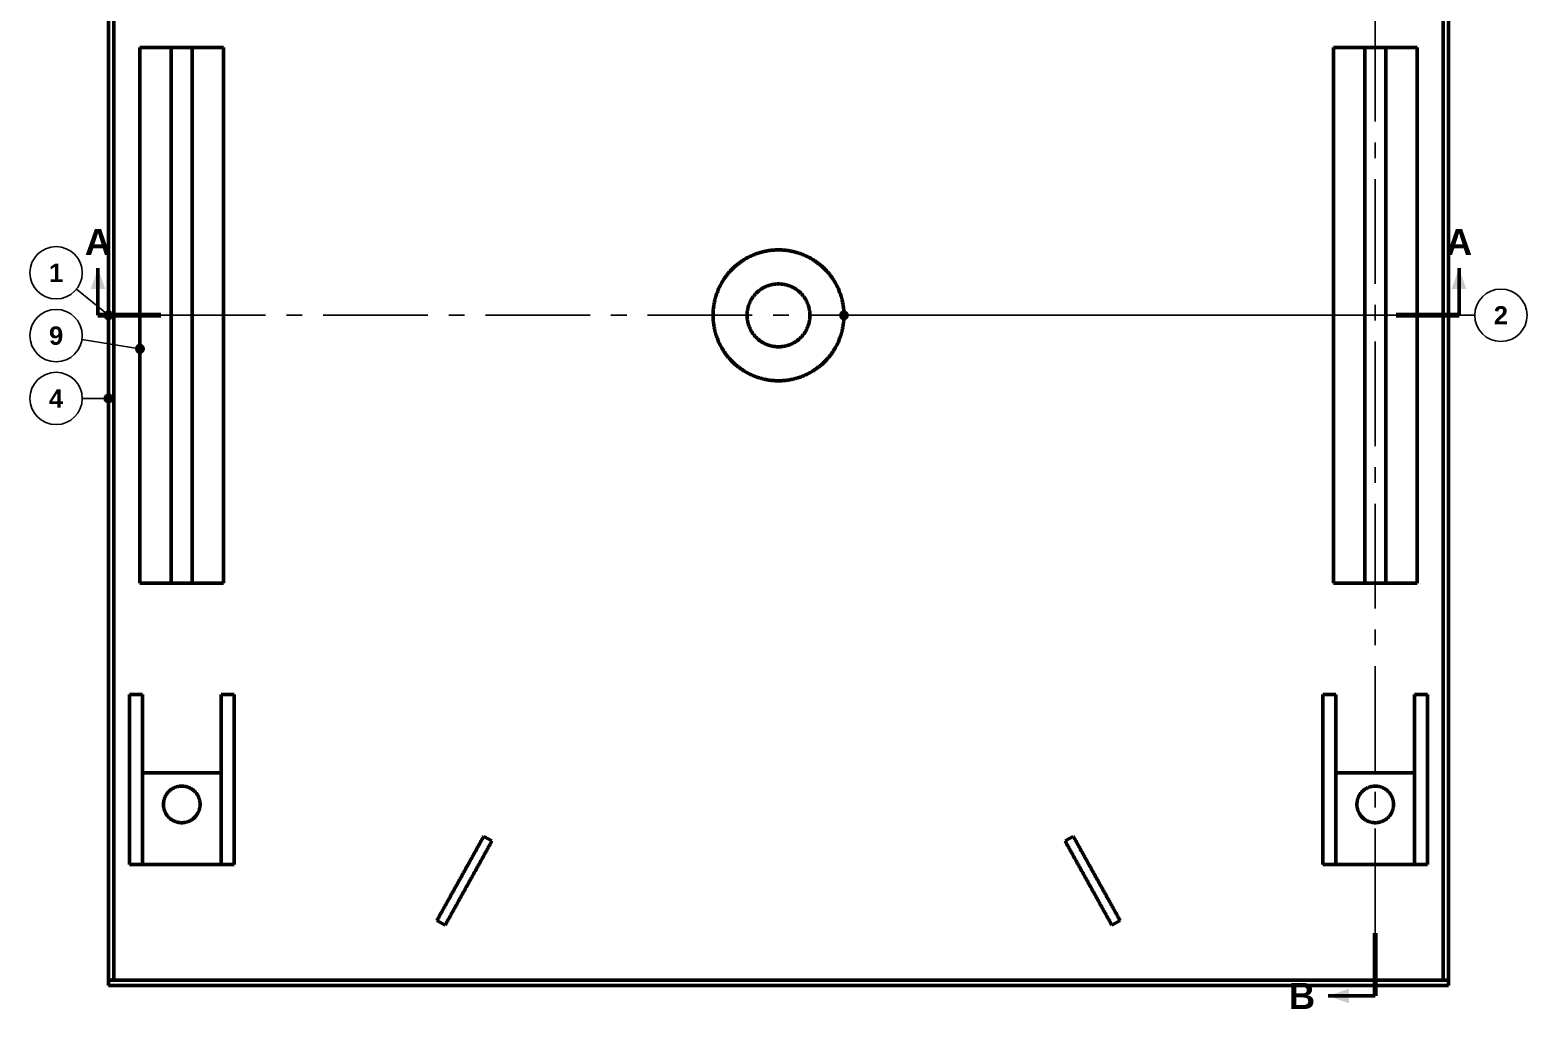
# Model space of a CAD drawing. Header units: millimetres. Extents: x 0 to 841, y 0 to 594.
# Drawn here: x 192.5 to 478.5, y 262.3 to 449.3 of the extents above; entities that cross this region are included whole.
import ezdxf
from ezdxf.enums import TextEntityAlignment as Align

# ---------------------------------------------------------------- set-up
doc = ezdxf.new("R2010")
doc.units = ezdxf.units.MM
doc.linetypes.add('EJE', pattern=[31, 20, -4, 3, -4])
for name, color, linetype, lineweight in [('ACH', 7, 'CONTINUOUS', 13), ('CORTE', 7, 'EJE', 70), ('COTA', 7, 'CONTINUOUS', 25), ('EJE', 7, 'EJE', 25), ('FINA', 7, 'CONTINUOUS', 25), ('TXT', 7, 'CONTINUOUS', 25), ('VIS', 7, 'CONTINUOUS', 50)]:
    doc.layers.add(name, color=color, linetype=linetype, lineweight=lineweight)
doc.styles.add('STDB', font='LiberationSans-Bold.ttf')

msp = doc.modelspace()

# ---------------------------------------------------------------- hatches: boundary and pattern name
at = {"layer": 'ACH'}
h = msp.add_hatch(color=7, dxfattribs=at)
h.dxf.hatch_style = 1
h.paths.add_polyline_path([(208.3, 394.84), (208.07, 395.4), (207.5, 395.64), (206.93, 395.4), (206.7, 394.84), (206.93, 394.27), (207.5, 394.04), (208.07, 394.27)])
h = msp.add_hatch(color=7, dxfattribs=at)
h.dxf.hatch_style = 1
h.paths.add_polyline_path([(348.8, 394.84), (348.57, 395.4), (348, 395.64), (347.43, 395.4), (347.2, 394.84), (347.43, 394.27), (348, 394.04), (348.57, 394.27)])
h = msp.add_hatch(color=7, dxfattribs=at)
h.dxf.hatch_style = 1
h.paths.add_polyline_path([(214.3, 388.44), (214.07, 389.01), (213.5, 389.24), (212.93, 389.01), (212.7, 388.44), (212.93, 387.88), (213.5, 387.64), (214.07, 387.88)])
h = msp.add_hatch(color=7, dxfattribs=at)
h.dxf.hatch_style = 1
h.paths.add_polyline_path([(208.3, 378.96), (208.07, 379.53), (207.5, 379.76), (206.93, 379.53), (206.7, 378.96), (206.93, 378.4), (207.5, 378.16), (208.07, 378.4)])

# ---------------------------------------------------------------- linework, layer by layer
at = {"layer": 'CORTE'}
for p, q in [((205.5, 394.84), (217.5, 394.84)), ((465.5, 394.84), (453.5, 394.84)), ((449.5, 264.84), (449.5, 276.84))]:
    msp.add_line(p, q, dxfattribs=at)
at = {"layer": 'COTA'}
for p, q in [((207.5, 394.84), (201.38, 399.81)), ((348, 394.84), (468.5, 394.84)), ((213.5, 388.44), (202.44, 390.19)), ((207.5, 378.96), (202.5, 378.96))]:
    msp.add_line(p, q, dxfattribs=at)
for centre in [(207.5, 394.84), (348, 394.84), (213.5, 388.44), (207.5, 378.96)]:
    msp.add_circle(centre, 0.8, dxfattribs=at)
for points in [[(205.5, 403.84), (204.1, 399.84), (206.9, 399.84)], [(465.5, 403.84), (464.1, 399.84), (466.9, 399.84)], [(440.5, 264.84), (444.5, 263.44), (444.5, 266.24)]]:
    msp.add_solid(points, dxfattribs=at)
at = {"layer": 'EJE'}
for p, q in [((449.5, 276.84), (449.5, 512.84)), ((217.5, 394.84), (453.5, 394.84))]:
    msp.add_line(p, q, dxfattribs=at)
at = {"layer": 'FINA'}
for centre in [(197.5, 402.96), (473.5, 394.84), (197.5, 390.96), (197.5, 378.96)]:
    msp.add_circle(centre, 5, dxfattribs=at)
at = {"layer": 'VIS'}
for p, q in [((205.5, 394.84), (205.5, 403.84)), ((465.5, 394.84), (465.5, 403.84)), ((449.5, 264.84), (440.5, 264.84))]:
    msp.add_line(p, q, dxfattribs=at)
for points in [[(207.5, 267.84), (207.5, 521.84)], [(208.5, 267.84), (208.5, 521.84)], [(462.5, 267.84), (462.5, 521.84)], [(463.5, 267.84), (463.5, 521.84)], [(213.5, 343.68), (213.5, 446)], [(213.5, 446), (219.5, 446)], [(219.5, 343.68), (219.5, 446)], [(219.5, 446), (223.5, 446)], [(223.5, 446), (229.5, 446)], [(223.5, 343.68), (223.5, 446)], [(229.5, 343.68), (229.5, 446)], [(441.5, 343.68), (441.5, 446)], [(441.5, 446), (447.5, 446)], [(447.5, 343.68), (447.5, 446)], [(447.5, 446), (451.5, 446)], [(451.5, 446), (457.5, 446)], [(451.5, 343.68), (451.5, 446)], [(457.5, 343.68), (457.5, 446)], [(348, 394.84), (348, 395), (348, 395.15), (347.99, 395.31), (347.98, 395.47), (347.98, 395.62), (347.96, 395.78), (347.95, 395.94), (347.94, 396.09), (347.92, 396.25), (347.9, 396.41), (347.88, 396.56), (347.86, 396.72), (347.83, 396.87), (347.81, 397.03), (347.78, 397.18), (347.75, 397.34), (347.72, 397.49), (347.68, 397.64), (347.65, 397.8), (347.61, 397.95), (347.57, 398.1), (347.53, 398.25), (347.48, 398.4), (347.44, 398.55), (347.39, 398.7), (347.34, 398.85), (347.29, 399), (347.23, 399.15), (347.18, 399.29), (347.12, 399.44), (347.06, 399.59), (347, 399.73), (346.94, 399.88), (346.88, 400.02), (346.81, 400.16), (346.74, 400.3), (346.67, 400.44), (346.6, 400.58), (346.53, 400.72), (346.45, 400.86), (346.38, 401), (346.3, 401.13), (346.22, 401.27), (346.14, 401.4), (346.05, 401.54), (345.97, 401.67), (345.88, 401.8), (345.79, 401.93), (345.7, 402.06), (345.61, 402.19), (345.52, 402.31), (345.42, 402.44), (345.33, 402.56), (345.23, 402.69), (345.13, 402.81), (345.03, 402.93), (344.93, 403.05), (344.82, 403.16), (344.72, 403.28), (344.61, 403.4), (344.5, 403.51), (344.39, 403.62), (344.28, 403.73), (344.17, 403.84), (344.06, 403.95), (343.94, 404.06), (343.83, 404.16), (343.71, 404.27), (343.59, 404.37), (343.47, 404.47), (343.35, 404.57), (343.22, 404.67), (343.1, 404.76), (342.97, 404.86), (342.85, 404.95), (342.72, 405.04), (342.59, 405.13), (342.46, 405.22), (342.33, 405.31), (342.2, 405.39), (342.06, 405.48), (341.93, 405.56), (341.8, 405.64), (341.66, 405.72), (341.52, 405.79), (341.38, 405.87), (341.24, 405.94), (341.1, 406.01), (340.96, 406.08), (340.82, 406.15), (340.68, 406.22), (340.54, 406.28), (340.39, 406.34), (340.25, 406.4), (340.1, 406.46), (339.96, 406.52), (339.81, 406.57), (339.66, 406.63), (339.51, 406.68), (339.36, 406.73), (339.21, 406.77), (339.06, 406.82), (338.91, 406.86), (338.76, 406.91), (338.61, 406.95), (338.46, 406.98), (338.3, 407.02), (338.15, 407.05), (338, 407.09), (337.84, 407.12), (337.69, 407.15), (337.53, 407.17), (337.38, 407.2), (337.22, 407.22), (337.07, 407.24), (336.91, 407.26), (336.75, 407.28), (336.6, 407.29), (336.44, 407.3), (336.28, 407.31), (336.13, 407.32), (335.97, 407.33), (335.81, 407.34), (335.66, 407.34), (335.5, 407.34), (335.34, 407.34), (335.19, 407.34), (335.03, 407.33), (334.87, 407.32), (334.72, 407.31), (334.56, 407.3), (334.4, 407.29), (334.25, 407.28), (334.09, 407.26), (333.93, 407.24), (333.78, 407.22), (333.62, 407.2), (333.47, 407.17), (333.31, 407.15), (333.16, 407.12), (333, 407.09), (332.85, 407.05), (332.7, 407.02), (332.54, 406.98), (332.39, 406.95), (332.24, 406.91), (332.09, 406.86), (331.94, 406.82), (331.79, 406.77), (331.64, 406.73), (331.49, 406.68), (331.34, 406.63), (331.19, 406.57), (331.04, 406.52), (330.9, 406.46), (330.75, 406.4), (330.61, 406.34), (330.46, 406.28), (330.32, 406.22), (330.18, 406.15), (330.04, 406.08), (329.9, 406.01), (329.76, 405.94), (329.62, 405.87), (329.48, 405.79), (329.34, 405.72), (329.2, 405.64), (329.07, 405.56), (328.94, 405.48), (328.8, 405.39), (328.67, 405.31), (328.54, 405.22), (328.41, 405.13), (328.28, 405.04), (328.15, 404.95), (328.03, 404.86), (327.9, 404.76), (327.78, 404.67), (327.65, 404.57), (327.53, 404.47), (327.41, 404.37), (327.29, 404.27), (327.17, 404.16), (327.06, 404.06), (326.94, 403.95), (326.83, 403.84), (326.72, 403.73), (326.61, 403.62), (326.5, 403.51), (326.39, 403.4), (326.28, 403.28), (326.18, 403.16), (326.07, 403.05), (325.97, 402.93), (325.87, 402.81), (325.77, 402.69), (325.67, 402.56), (325.58, 402.44), (325.48, 402.31), (325.39, 402.19), (325.3, 402.06), (325.21, 401.93), (325.12, 401.8), (325.03, 401.67), (324.95, 401.54), (324.86, 401.4), (324.78, 401.27), (324.7, 401.13), (324.62, 401), (324.55, 400.86), (324.47, 400.72), (324.4, 400.58), (324.33, 400.44), (324.26, 400.3), (324.19, 400.16), (324.12, 400.02), (324.06, 399.88), (324, 399.73), (323.94, 399.59), (323.88, 399.44), (323.82, 399.29), (323.77, 399.15), (323.71, 399), (323.66, 398.85), (323.61, 398.7), (323.56, 398.55), (323.52, 398.4), (323.47, 398.25), (323.43, 398.1), (323.39, 397.95), (323.35, 397.8), (323.32, 397.64), (323.28, 397.49), (323.25, 397.34), (323.22, 397.18), (323.19, 397.03), (323.17, 396.87), (323.14, 396.72), (323.12, 396.56), (323.1, 396.41), (323.08, 396.25), (323.06, 396.09), (323.05, 395.94), (323.04, 395.78), (323.02, 395.62), (323.02, 395.47), (323.01, 395.31), (323, 395.15), (323, 395), (323, 394.84), (323, 394.68), (323, 394.52), (323.01, 394.37), (323.02, 394.21), (323.02, 394.05), (323.04, 393.9), (323.05, 393.74), (323.06, 393.58), (323.08, 393.43), (323.1, 393.27), (323.12, 393.12), (323.14, 392.96), (323.17, 392.81), (323.19, 392.65), (323.22, 392.5), (323.25, 392.34), (323.28, 392.19), (323.32, 392.04), (323.35, 391.88), (323.39, 391.73), (323.43, 391.58), (323.47, 391.43), (323.52, 391.28), (323.56, 391.13), (323.61, 390.98), (323.66, 390.83), (323.71, 390.68), (323.77, 390.53), (323.82, 390.38), (323.88, 390.24), (323.94, 390.09), (324, 389.95), (324.06, 389.8), (324.12, 389.66), (324.19, 389.52), (324.26, 389.38), (324.33, 389.23), (324.4, 389.09), (324.47, 388.96), (324.55, 388.82), (324.62, 388.68), (324.7, 388.54), (324.78, 388.41), (324.86, 388.27), (324.95, 388.14), (325.03, 388.01), (325.12, 387.88), (325.21, 387.75), (325.3, 387.62), (325.39, 387.49), (325.48, 387.37), (325.58, 387.24), (325.67, 387.12), (325.77, 386.99), (325.87, 386.87), (325.97, 386.75), (326.07, 386.63), (326.18, 386.51), (326.28, 386.4), (326.39, 386.28), (326.5, 386.17), (326.61, 386.06), (326.72, 385.94), (326.83, 385.84), (326.94, 385.73), (327.06, 385.62), (327.17, 385.51), (327.29, 385.41), (327.41, 385.31), (327.53, 385.21), (327.65, 385.11), (327.78, 385.01), (327.9, 384.91), (328.03, 384.82), (328.15, 384.73), (328.28, 384.63), (328.41, 384.54), (328.54, 384.46), (328.67, 384.37), (328.8, 384.28), (328.94, 384.2), (329.07, 384.12), (329.2, 384.04), (329.34, 383.96), (329.48, 383.89), (329.62, 383.81), (329.76, 383.74), (329.9, 383.67), (330.04, 383.6), (330.18, 383.53), (330.32, 383.46), (330.46, 383.4), (330.61, 383.34), (330.75, 383.28), (330.9, 383.22), (331.04, 383.16), (331.19, 383.1), (331.34, 383.05), (331.49, 383), (331.64, 382.95), (331.79, 382.9), (331.94, 382.86), (332.09, 382.81), (332.24, 382.77), (332.39, 382.73), (332.54, 382.69), (332.7, 382.66), (332.85, 382.62), (333, 382.59), (333.16, 382.56), (333.31, 382.53), (333.47, 382.51), (333.62, 382.48), (333.78, 382.46), (333.93, 382.44), (334.09, 382.42), (334.25, 382.4), (334.4, 382.39), (334.56, 382.37), (334.72, 382.36), (334.87, 382.35), (335.03, 382.35), (335.19, 382.34), (335.34, 382.34), (335.5, 382.34), (335.66, 382.34), (335.81, 382.34), (335.97, 382.35), (336.13, 382.35), (336.28, 382.36), (336.44, 382.37), (336.6, 382.39), (336.75, 382.4), (336.91, 382.42), (337.07, 382.44), (337.22, 382.46), (337.38, 382.48), (337.53, 382.51), (337.69, 382.53), (337.84, 382.56), (338, 382.59), (338.15, 382.62), (338.3, 382.66), (338.46, 382.69), (338.61, 382.73), (338.76, 382.77), (338.91, 382.81), (339.06, 382.86), (339.21, 382.9), (339.36, 382.95), (339.51, 383), (339.66, 383.05), (339.81, 383.1), (339.96, 383.16), (340.1, 383.22), (340.25, 383.28), (340.39, 383.34), (340.54, 383.4), (340.68, 383.46), (340.82, 383.53), (340.96, 383.6), (341.1, 383.67), (341.24, 383.74), (341.38, 383.81), (341.52, 383.89), (341.66, 383.96), (341.8, 384.04), (341.93, 384.12), (342.06, 384.2), (342.2, 384.28), (342.33, 384.37), (342.46, 384.46), (342.59, 384.54), (342.72, 384.63), (342.85, 384.73), (342.97, 384.82), (343.1, 384.91), (343.22, 385.01), (343.35, 385.11), (343.47, 385.21), (343.59, 385.31), (343.71, 385.41), (343.83, 385.51), (343.94, 385.62), (344.06, 385.73), (344.17, 385.84), (344.28, 385.94), (344.39, 386.06), (344.5, 386.17), (344.61, 386.28), (344.72, 386.4), (344.82, 386.51), (344.93, 386.63), (345.03, 386.75), (345.13, 386.87), (345.23, 386.99), (345.33, 387.12), (345.42, 387.24), (345.52, 387.37), (345.61, 387.49), (345.7, 387.62), (345.79, 387.75), (345.88, 387.88), (345.97, 388.01), (346.05, 388.14), (346.14, 388.27), (346.22, 388.41), (346.3, 388.54), (346.38, 388.68), (346.45, 388.82), (346.53, 388.96), (346.6, 389.09), (346.67, 389.23), (346.74, 389.38), (346.81, 389.52), (346.88, 389.66), (346.94, 389.8), (347, 389.95), (347.06, 390.09), (347.12, 390.24), (347.18, 390.38), (347.23, 390.53), (347.29, 390.68), (347.34, 390.83), (347.39, 390.98), (347.44, 391.13), (347.48, 391.28), (347.53, 391.43), (347.57, 391.58), (347.61, 391.73), (347.65, 391.88), (347.68, 392.04), (347.72, 392.19), (347.75, 392.34), (347.78, 392.5), (347.81, 392.65), (347.83, 392.81), (347.86, 392.96), (347.88, 393.12), (347.9, 393.27), (347.92, 393.43), (347.94, 393.58), (347.95, 393.74), (347.96, 393.9), (347.98, 394.05), (347.98, 394.21), (347.99, 394.37), (348, 394.52), (348, 394.68), (348, 394.84)], [(341.5, 394.84), (341.5, 394.72), (341.5, 394.6), (341.49, 394.48), (341.48, 394.36), (341.47, 394.24), (341.46, 394.12), (341.44, 394), (341.42, 393.88), (341.4, 393.76), (341.38, 393.65), (341.36, 393.53), (341.33, 393.41), (341.3, 393.3), (341.27, 393.18), (341.23, 393.07), (341.2, 392.95), (341.16, 392.84), (341.11, 392.72), (341.07, 392.61), (341.03, 392.5), (340.98, 392.39), (340.93, 392.28), (340.88, 392.17), (340.82, 392.07), (340.76, 391.96), (340.71, 391.86), (340.65, 391.75), (340.58, 391.65), (340.52, 391.55), (340.45, 391.45), (340.38, 391.35), (340.31, 391.25), (340.24, 391.16), (340.16, 391.06), (340.09, 390.97), (340.01, 390.88), (339.93, 390.79), (339.85, 390.7), (339.76, 390.62), (339.68, 390.53), (339.59, 390.45), (339.5, 390.37), (339.41, 390.29), (339.32, 390.21), (339.23, 390.14), (339.13, 390.06), (339.04, 389.99), (338.94, 389.92), (338.84, 389.85), (338.74, 389.79), (338.64, 389.72), (338.53, 389.66), (338.43, 389.6), (338.33, 389.55), (338.22, 389.49), (338.11, 389.44), (338, 389.39), (337.89, 389.34), (337.78, 389.29), (337.67, 389.25), (337.56, 389.2), (337.45, 389.16), (337.33, 389.13), (337.22, 389.09), (337.1, 389.06), (336.99, 389.03), (336.87, 389), (336.75, 388.97), (336.63, 388.95), (336.52, 388.93), (336.4, 388.91), (336.28, 388.89), (336.16, 388.88), (336.04, 388.86), (335.92, 388.85), (335.8, 388.85), (335.68, 388.84), (335.56, 388.84), (335.44, 388.84), (335.32, 388.84), (335.2, 388.85), (335.08, 388.85), (334.96, 388.86), (334.84, 388.88), (334.72, 388.89), (334.6, 388.91), (334.48, 388.93), (334.37, 388.95), (334.25, 388.97), (334.13, 389), (334.01, 389.03), (333.9, 389.06), (333.78, 389.09), (333.67, 389.13), (333.55, 389.16), (333.44, 389.2), (333.33, 389.25), (333.22, 389.29), (333.11, 389.34), (333, 389.39), (332.89, 389.44), (332.78, 389.49), (332.67, 389.55), (332.57, 389.6), (332.47, 389.66), (332.36, 389.72), (332.26, 389.79), (332.16, 389.85), (332.06, 389.92), (331.96, 389.99), (331.87, 390.06), (331.77, 390.14), (331.68, 390.21), (331.59, 390.29), (331.5, 390.37), (331.41, 390.45), (331.32, 390.53), (331.24, 390.62), (331.15, 390.7), (331.07, 390.79), (330.99, 390.88), (330.91, 390.97), (330.84, 391.06), (330.76, 391.16), (330.69, 391.25), (330.62, 391.35), (330.55, 391.45), (330.48, 391.55), (330.42, 391.65), (330.35, 391.75), (330.29, 391.86), (330.24, 391.96), (330.18, 392.07), (330.12, 392.17), (330.07, 392.28), (330.02, 392.39), (329.97, 392.5), (329.93, 392.61), (329.89, 392.72), (329.84, 392.84), (329.8, 392.95), (329.77, 393.07), (329.73, 393.18), (329.7, 393.3), (329.67, 393.41), (329.64, 393.53), (329.62, 393.65), (329.6, 393.76), (329.58, 393.88), (329.56, 394), (329.54, 394.12), (329.53, 394.24), (329.52, 394.36), (329.51, 394.48), (329.5, 394.6), (329.5, 394.72), (329.5, 394.84), (329.5, 394.96), (329.5, 395.08), (329.51, 395.2), (329.52, 395.32), (329.53, 395.44), (329.54, 395.56), (329.56, 395.68), (329.58, 395.8), (329.6, 395.91), (329.62, 396.03), (329.64, 396.15), (329.67, 396.27), (329.7, 396.38), (329.73, 396.5), (329.77, 396.61), (329.8, 396.73), (329.84, 396.84), (329.89, 396.95), (329.93, 397.07), (329.97, 397.18), (330.02, 397.29), (330.07, 397.4), (330.12, 397.5), (330.18, 397.61), (330.24, 397.72), (330.29, 397.82), (330.35, 397.93), (330.42, 398.03), (330.48, 398.13), (330.55, 398.23), (330.62, 398.33), (330.69, 398.42), (330.76, 398.52), (330.84, 398.61), (330.91, 398.71), (330.99, 398.8), (331.07, 398.89), (331.15, 398.97), (331.24, 399.06), (331.32, 399.14), (331.41, 399.23), (331.5, 399.31), (331.59, 399.39), (331.68, 399.47), (331.77, 399.54), (331.87, 399.61), (331.96, 399.69), (332.06, 399.76), (332.16, 399.82), (332.26, 399.89), (332.36, 399.95), (332.47, 400.02), (332.57, 400.07), (332.67, 400.13), (332.78, 400.19), (332.89, 400.24), (333, 400.29), (333.11, 400.34), (333.22, 400.39), (333.33, 400.43), (333.44, 400.47), (333.55, 400.52), (333.67, 400.55), (333.78, 400.59), (333.9, 400.62), (334.01, 400.65), (334.13, 400.68), (334.25, 400.71), (334.37, 400.73), (334.48, 400.75), (334.6, 400.77), (334.72, 400.79), (334.84, 400.8), (334.96, 400.81), (335.08, 400.82), (335.2, 400.83), (335.32, 400.84), (335.44, 400.84), (335.56, 400.84), (335.68, 400.84), (335.8, 400.83), (335.92, 400.82), (336.04, 400.81), (336.16, 400.8), (336.28, 400.79), (336.4, 400.77), (336.52, 400.75), (336.63, 400.73), (336.75, 400.71), (336.87, 400.68), (336.99, 400.65), (337.1, 400.62), (337.22, 400.59), (337.33, 400.55), (337.45, 400.52), (337.56, 400.47), (337.67, 400.43), (337.78, 400.39), (337.89, 400.34), (338, 400.29), (338.11, 400.24), (338.22, 400.19), (338.33, 400.13), (338.43, 400.07), (338.53, 400.02), (338.64, 399.95), (338.74, 399.89), (338.84, 399.82), (338.94, 399.76), (339.04, 399.69), (339.13, 399.61), (339.23, 399.54), (339.32, 399.47), (339.41, 399.39), (339.5, 399.31), (339.59, 399.23), (339.68, 399.14), (339.76, 399.06), (339.85, 398.97), (339.93, 398.89), (340.01, 398.8), (340.09, 398.71), (340.16, 398.61), (340.24, 398.52), (340.31, 398.42), (340.38, 398.33), (340.45, 398.23), (340.52, 398.13), (340.58, 398.03), (340.65, 397.93), (340.71, 397.82), (340.76, 397.72), (340.82, 397.61), (340.88, 397.5), (340.93, 397.4), (340.98, 397.29), (341.03, 397.18), (341.07, 397.07), (341.11, 396.95), (341.16, 396.84), (341.2, 396.73), (341.23, 396.61), (341.27, 396.5), (341.3, 396.38), (341.33, 396.27), (341.36, 396.15), (341.38, 396.03), (341.4, 395.91), (341.42, 395.8), (341.44, 395.68), (341.46, 395.56), (341.47, 395.44), (341.48, 395.32), (341.49, 395.2), (341.5, 395.08), (341.5, 394.96), (341.5, 394.84)], [(213.5, 343.68), (219.5, 343.68)], [(219.5, 343.68), (223.5, 343.68)], [(223.5, 343.68), (229.5, 343.68)], [(441.5, 343.68), (447.5, 343.68)], [(447.5, 343.68), (451.5, 343.68)], [(451.5, 343.68), (457.5, 343.68)], [(214, 322.43), (211.5, 322.43)], [(211.5, 289.93), (211.5, 322.43)], [(214, 289.93), (214, 322.43)], [(231.5, 322.43), (229, 322.43)], [(229, 289.93), (229, 322.43)], [(231.5, 289.93), (231.5, 322.43)], [(442, 322.43), (439.5, 322.43)], [(439.5, 289.93), (439.5, 322.43)], [(442, 289.93), (442, 322.43)], [(459.5, 322.43), (457, 322.43)], [(457, 289.93), (457, 322.43)], [(459.5, 289.93), (459.5, 322.43)], [(214, 289.93), (214, 307.43)], [(229, 307.43), (214, 307.43)], [(229, 289.93), (229, 307.43)], [(442, 289.93), (442, 307.43)], [(457, 307.43), (442, 307.43)], [(457, 289.93), (457, 307.43)], [(221.5, 304.93), (221.62, 304.92), (221.74, 304.92), (221.86, 304.91), (221.98, 304.89), (222.1, 304.87), (222.22, 304.85), (222.33, 304.83), (222.45, 304.8), (222.56, 304.76), (222.68, 304.72), (222.79, 304.68), (222.9, 304.63), (223.01, 304.58), (223.12, 304.53), (223.22, 304.47), (223.33, 304.41), (223.43, 304.35), (223.53, 304.28), (223.62, 304.21), (223.72, 304.13), (223.81, 304.06), (223.9, 303.97), (223.99, 303.89), (224.07, 303.8), (224.15, 303.71), (224.23, 303.62), (224.3, 303.53), (224.37, 303.43), (224.44, 303.33), (224.5, 303.23), (224.56, 303.12), (224.62, 303.02), (224.67, 302.91), (224.72, 302.8), (224.76, 302.69), (224.81, 302.58), (224.84, 302.46), (224.88, 302.35), (224.91, 302.23), (224.93, 302.11), (224.95, 301.99), (224.97, 301.88), (224.98, 301.76), (224.99, 301.64), (225, 301.52), (225, 301.4), (225, 301.28), (224.99, 301.16), (224.98, 301.04), (224.96, 300.92), (224.94, 300.8), (224.92, 300.68), (224.89, 300.56), (224.86, 300.45), (224.82, 300.33), (224.79, 300.22), (224.74, 300.11), (224.69, 300), (224.64, 299.89), (224.59, 299.78), (224.53, 299.68), (224.47, 299.57), (224.4, 299.47), (224.34, 299.37), (224.26, 299.28), (224.19, 299.18), (224.11, 299.09), (224.03, 299.01), (223.94, 298.92), (223.86, 298.84), (223.77, 298.76), (223.67, 298.68), (223.58, 298.61), (223.48, 298.54), (223.38, 298.47), (223.28, 298.41), (223.17, 298.35), (223.06, 298.3), (222.96, 298.24), (222.85, 298.2), (222.73, 298.15), (222.62, 298.11), (222.51, 298.07), (222.39, 298.04), (222.27, 298.01), (222.16, 297.99), (222.04, 297.97), (221.92, 297.95), (221.8, 297.94), (221.68, 297.93), (221.56, 297.93), (221.44, 297.93), (221.32, 297.93), (221.2, 297.94), (221.08, 297.95), (220.96, 297.97), (220.84, 297.99), (220.73, 298.01), (220.61, 298.04), (220.49, 298.07), (220.38, 298.11), (220.27, 298.15), (220.15, 298.2), (220.04, 298.24), (219.94, 298.3), (219.83, 298.35), (219.72, 298.41), (219.62, 298.47), (219.52, 298.54), (219.42, 298.61), (219.33, 298.68), (219.23, 298.76), (219.14, 298.84), (219.06, 298.92), (218.97, 299.01), (218.89, 299.09), (218.81, 299.18), (218.74, 299.28), (218.66, 299.37), (218.6, 299.47), (218.53, 299.57), (218.47, 299.68), (218.41, 299.78), (218.36, 299.89), (218.31, 300), (218.26, 300.11), (218.21, 300.22), (218.18, 300.33), (218.14, 300.45), (218.11, 300.56), (218.08, 300.68), (218.06, 300.8), (218.04, 300.92), (218.02, 301.04), (218.01, 301.16), (218, 301.28), (218, 301.4), (218, 301.52), (218.01, 301.64), (218.02, 301.76), (218.03, 301.88), (218.05, 301.99), (218.07, 302.11), (218.09, 302.23), (218.12, 302.35), (218.16, 302.46), (218.19, 302.58), (218.24, 302.69), (218.28, 302.8), (218.33, 302.91), (218.38, 303.02), (218.44, 303.12), (218.5, 303.23), (218.56, 303.33), (218.63, 303.43), (218.7, 303.53), (218.77, 303.62), (218.85, 303.71), (218.93, 303.8), (219.01, 303.89), (219.1, 303.97), (219.19, 304.06), (219.28, 304.13), (219.38, 304.21), (219.47, 304.28), (219.57, 304.35), (219.67, 304.41), (219.78, 304.47), (219.88, 304.53), (219.99, 304.58), (220.1, 304.63), (220.21, 304.68), (220.32, 304.72), (220.44, 304.76), (220.55, 304.8), (220.67, 304.83), (220.78, 304.85), (220.9, 304.87), (221.02, 304.89), (221.14, 304.91), (221.26, 304.92), (221.38, 304.92), (221.5, 304.93)], [(449.5, 304.93), (449.62, 304.92), (449.74, 304.92), (449.86, 304.91), (449.98, 304.89), (450.1, 304.87), (450.22, 304.85), (450.33, 304.83), (450.45, 304.8), (450.56, 304.76), (450.68, 304.72), (450.79, 304.68), (450.9, 304.63), (451.01, 304.58), (451.12, 304.53), (451.22, 304.47), (451.33, 304.41), (451.43, 304.35), (451.53, 304.28), (451.62, 304.21), (451.72, 304.13), (451.81, 304.06), (451.9, 303.97), (451.99, 303.89), (452.07, 303.8), (452.15, 303.71), (452.23, 303.62), (452.3, 303.53), (452.37, 303.43), (452.44, 303.33), (452.5, 303.23), (452.56, 303.12), (452.62, 303.02), (452.67, 302.91), (452.72, 302.8), (452.76, 302.69), (452.81, 302.58), (452.84, 302.46), (452.88, 302.35), (452.91, 302.23), (452.93, 302.11), (452.95, 301.99), (452.97, 301.88), (452.98, 301.76), (452.99, 301.64), (453, 301.52), (453, 301.4), (453, 301.28), (452.99, 301.16), (452.98, 301.04), (452.96, 300.92), (452.94, 300.8), (452.92, 300.68), (452.89, 300.56), (452.86, 300.45), (452.82, 300.33), (452.79, 300.22), (452.74, 300.11), (452.69, 300), (452.64, 299.89), (452.59, 299.78), (452.53, 299.68), (452.47, 299.57), (452.4, 299.47), (452.34, 299.37), (452.26, 299.28), (452.19, 299.18), (452.11, 299.09), (452.03, 299.01), (451.94, 298.92), (451.86, 298.84), (451.77, 298.76), (451.67, 298.68), (451.58, 298.61), (451.48, 298.54), (451.38, 298.47), (451.28, 298.41), (451.17, 298.35), (451.06, 298.3), (450.96, 298.24), (450.85, 298.2), (450.73, 298.15), (450.62, 298.11), (450.51, 298.07), (450.39, 298.04), (450.27, 298.01), (450.16, 297.99), (450.04, 297.97), (449.92, 297.95), (449.8, 297.94), (449.68, 297.93), (449.56, 297.93), (449.44, 297.93), (449.32, 297.93), (449.2, 297.94), (449.08, 297.95), (448.96, 297.97), (448.84, 297.99), (448.73, 298.01), (448.61, 298.04), (448.49, 298.07), (448.38, 298.11), (448.27, 298.15), (448.15, 298.2), (448.04, 298.24), (447.94, 298.3), (447.83, 298.35), (447.72, 298.41), (447.62, 298.47), (447.52, 298.54), (447.42, 298.61), (447.33, 298.68), (447.23, 298.76), (447.14, 298.84), (447.06, 298.92), (446.97, 299.01), (446.89, 299.09), (446.81, 299.18), (446.74, 299.28), (446.66, 299.37), (446.6, 299.47), (446.53, 299.57), (446.47, 299.68), (446.41, 299.78), (446.36, 299.89), (446.31, 300), (446.26, 300.11), (446.21, 300.22), (446.18, 300.33), (446.14, 300.45), (446.11, 300.56), (446.08, 300.68), (446.06, 300.8), (446.04, 300.92), (446.02, 301.04), (446.01, 301.16), (446, 301.28), (446, 301.4), (446, 301.52), (446.01, 301.64), (446.02, 301.76), (446.03, 301.88), (446.05, 301.99), (446.07, 302.11), (446.09, 302.23), (446.12, 302.35), (446.16, 302.46), (446.19, 302.58), (446.24, 302.69), (446.28, 302.8), (446.33, 302.91), (446.38, 303.02), (446.44, 303.12), (446.5, 303.23), (446.56, 303.33), (446.63, 303.43), (446.7, 303.53), (446.77, 303.62), (446.85, 303.71), (446.93, 303.8), (447.01, 303.89), (447.1, 303.97), (447.19, 304.06), (447.28, 304.13), (447.38, 304.21), (447.47, 304.28), (447.57, 304.35), (447.67, 304.41), (447.78, 304.47), (447.88, 304.53), (447.99, 304.58), (448.1, 304.63), (448.21, 304.68), (448.32, 304.72), (448.44, 304.76), (448.55, 304.8), (448.67, 304.83), (448.78, 304.85), (448.9, 304.87), (449.02, 304.89), (449.14, 304.91), (449.26, 304.92), (449.38, 304.92), (449.5, 304.93)], [(270.25, 279.23), (270.3, 279.34), (270.36, 279.44), (270.42, 279.55), (270.48, 279.65), (270.54, 279.76), (270.6, 279.86), (270.65, 279.97), (270.71, 280.07), (270.77, 280.18), (270.83, 280.29), (270.89, 280.39), (270.95, 280.5), (271, 280.6), (271.06, 280.71), (271.12, 280.81), (271.18, 280.92), (271.24, 281.02), (271.3, 281.13), (271.36, 281.23), (271.41, 281.34), (271.47, 281.44), (271.53, 281.55), (271.59, 281.65), (271.65, 281.76), (271.71, 281.86), (271.76, 281.97), (271.82, 282.07), (271.88, 282.18), (271.94, 282.28), (272, 282.39), (272.06, 282.49), (272.11, 282.6), (272.17, 282.7), (272.23, 282.81), (272.29, 282.91), (272.35, 283.02), (272.41, 283.12), (272.46, 283.23), (272.52, 283.33), (272.58, 283.44), (272.64, 283.54), (272.7, 283.65), (272.76, 283.75), (272.82, 283.86), (272.87, 283.96), (272.93, 284.07), (272.99, 284.17), (273.05, 284.28), (273.11, 284.39), (273.17, 284.49), (273.22, 284.6), (273.28, 284.7), (273.34, 284.81), (273.4, 284.91), (273.46, 285.02), (273.52, 285.12), (273.57, 285.23), (273.63, 285.33), (273.69, 285.44), (273.75, 285.54), (273.81, 285.65), (273.87, 285.75), (273.92, 285.86), (273.98, 285.96), (274.04, 286.07), (274.1, 286.17), (274.16, 286.28), (274.22, 286.38), (274.28, 286.49), (274.33, 286.59), (274.39, 286.7), (274.45, 286.8), (274.51, 286.91), (274.57, 287.01), (274.63, 287.12), (274.68, 287.22), (274.74, 287.33), (274.8, 287.43), (274.86, 287.54), (274.92, 287.64), (274.98, 287.75), (275.03, 287.85), (275.09, 287.96), (275.15, 288.06), (275.21, 288.17), (275.27, 288.27), (275.33, 288.38), (275.38, 288.49), (275.44, 288.59), (275.5, 288.7), (275.56, 288.8), (275.62, 288.91), (275.68, 289.01), (275.74, 289.12), (275.79, 289.22), (275.85, 289.33), (275.91, 289.43), (275.97, 289.54), (276.03, 289.64), (276.09, 289.75), (276.14, 289.85), (276.2, 289.96), (276.26, 290.06), (276.32, 290.17), (276.38, 290.27), (276.44, 290.38), (276.49, 290.48), (276.55, 290.59), (276.61, 290.69), (276.67, 290.8), (276.73, 290.9), (276.79, 291.01), (276.85, 291.11), (276.9, 291.22), (276.96, 291.32), (277.02, 291.43), (277.08, 291.53), (277.14, 291.64), (277.2, 291.74), (277.25, 291.85), (277.31, 291.95), (277.37, 292.06), (277.43, 292.16), (277.49, 292.27), (277.55, 292.37), (277.6, 292.48), (277.66, 292.59), (277.72, 292.69), (277.78, 292.8), (277.84, 292.9), (277.9, 293.01), (277.95, 293.11), (278.01, 293.22), (278.07, 293.32), (278.13, 293.43), (278.19, 293.53), (278.25, 293.64), (278.31, 293.74), (278.36, 293.85), (278.42, 293.95), (278.48, 294.06), (278.54, 294.16), (278.6, 294.27), (278.66, 294.37), (278.71, 294.48), (278.77, 294.58), (278.83, 294.69), (278.89, 294.79), (278.95, 294.9), (279.01, 295), (279.06, 295.11), (279.12, 295.21), (279.18, 295.32)], [(279.18, 295.32), (280.75, 294.44)], [(390.25, 294.44), (391.82, 295.32)], [(400.75, 279.23), (400.7, 279.34), (400.64, 279.44), (400.58, 279.55), (400.52, 279.65), (400.46, 279.76), (400.4, 279.86), (400.35, 279.97), (400.29, 280.07), (400.23, 280.18), (400.17, 280.29), (400.11, 280.39), (400.05, 280.5), (400, 280.6), (399.94, 280.71), (399.88, 280.81), (399.82, 280.92), (399.76, 281.02), (399.7, 281.13), (399.64, 281.23), (399.59, 281.34), (399.53, 281.44), (399.47, 281.55), (399.41, 281.65), (399.35, 281.76), (399.29, 281.86), (399.24, 281.97), (399.18, 282.07), (399.12, 282.18), (399.06, 282.28), (399, 282.39), (398.94, 282.49), (398.89, 282.6), (398.83, 282.7), (398.77, 282.81), (398.71, 282.91), (398.65, 283.02), (398.59, 283.12), (398.54, 283.23), (398.48, 283.33), (398.42, 283.44), (398.36, 283.54), (398.3, 283.65), (398.24, 283.75), (398.18, 283.86), (398.13, 283.96), (398.07, 284.07), (398.01, 284.17), (397.95, 284.28), (397.89, 284.39), (397.83, 284.49), (397.78, 284.6), (397.72, 284.7), (397.66, 284.81), (397.6, 284.91), (397.54, 285.02), (397.48, 285.12), (397.43, 285.23), (397.37, 285.33), (397.31, 285.44), (397.25, 285.54), (397.19, 285.65), (397.13, 285.75), (397.08, 285.86), (397.02, 285.96), (396.96, 286.07), (396.9, 286.17), (396.84, 286.28), (396.78, 286.38), (396.72, 286.49), (396.67, 286.59), (396.61, 286.7), (396.55, 286.8), (396.49, 286.91), (396.43, 287.01), (396.37, 287.12), (396.32, 287.22), (396.26, 287.33), (396.2, 287.43), (396.14, 287.54), (396.08, 287.64), (396.02, 287.75), (395.97, 287.85), (395.91, 287.96), (395.85, 288.06), (395.79, 288.17), (395.73, 288.27), (395.67, 288.38), (395.62, 288.49), (395.56, 288.59), (395.5, 288.7), (395.44, 288.8), (395.38, 288.91), (395.32, 289.01), (395.26, 289.12), (395.21, 289.22), (395.15, 289.33), (395.09, 289.43), (395.03, 289.54), (394.97, 289.64), (394.91, 289.75), (394.86, 289.85), (394.8, 289.96), (394.74, 290.06), (394.68, 290.17), (394.62, 290.27), (394.56, 290.38), (394.51, 290.48), (394.45, 290.59), (394.39, 290.69), (394.33, 290.8), (394.27, 290.9), (394.21, 291.01), (394.15, 291.11), (394.1, 291.22), (394.04, 291.32), (393.98, 291.43), (393.92, 291.53), (393.86, 291.64), (393.8, 291.74), (393.75, 291.85), (393.69, 291.95), (393.63, 292.06), (393.57, 292.16), (393.51, 292.27), (393.45, 292.37), (393.4, 292.48), (393.34, 292.59), (393.28, 292.69), (393.22, 292.8), (393.16, 292.9), (393.1, 293.01), (393.05, 293.11), (392.99, 293.22), (392.93, 293.32), (392.87, 293.43), (392.81, 293.53), (392.75, 293.64), (392.69, 293.74), (392.64, 293.85), (392.58, 293.95), (392.52, 294.06), (392.46, 294.16), (392.4, 294.27), (392.34, 294.37), (392.29, 294.48), (392.23, 294.58), (392.17, 294.69), (392.11, 294.79), (392.05, 294.9), (391.99, 295), (391.94, 295.11), (391.88, 295.21), (391.82, 295.32)], [(271.82, 278.36), (271.88, 278.46), (271.94, 278.57), (271.99, 278.68), (272.05, 278.78), (272.11, 278.89), (272.17, 278.99), (272.23, 279.1), (272.29, 279.2), (272.34, 279.31), (272.4, 279.41), (272.46, 279.52), (272.52, 279.62), (272.58, 279.73), (272.64, 279.83), (272.69, 279.94), (272.75, 280.04), (272.81, 280.15), (272.87, 280.25), (272.93, 280.36), (272.99, 280.46), (273.05, 280.57), (273.1, 280.67), (273.16, 280.78), (273.22, 280.88), (273.28, 280.99), (273.34, 281.09), (273.4, 281.2), (273.45, 281.3), (273.51, 281.41), (273.57, 281.51), (273.63, 281.62), (273.69, 281.72), (273.75, 281.83), (273.8, 281.93), (273.86, 282.04), (273.92, 282.14), (273.98, 282.25), (274.04, 282.35), (274.1, 282.46), (274.15, 282.56), (274.21, 282.67), (274.27, 282.78), (274.33, 282.88), (274.39, 282.99), (274.45, 283.09), (274.51, 283.2), (274.56, 283.3), (274.62, 283.41), (274.68, 283.51), (274.74, 283.62), (274.8, 283.72), (274.86, 283.83), (274.91, 283.93), (274.97, 284.04), (275.03, 284.14), (275.09, 284.25), (275.15, 284.35), (275.21, 284.46), (275.26, 284.56), (275.32, 284.67), (275.38, 284.77), (275.44, 284.88), (275.5, 284.98), (275.56, 285.09), (275.62, 285.19), (275.67, 285.3), (275.73, 285.4), (275.79, 285.51), (275.85, 285.61), (275.91, 285.72), (275.97, 285.82), (276.02, 285.93), (276.08, 286.03), (276.14, 286.14), (276.2, 286.24), (276.26, 286.35), (276.32, 286.45), (276.37, 286.56), (276.43, 286.66), (276.49, 286.77), (276.55, 286.88), (276.61, 286.98), (276.67, 287.09), (276.72, 287.19), (276.78, 287.3), (276.84, 287.4), (276.9, 287.51), (276.96, 287.61), (277.02, 287.72), (277.08, 287.82), (277.13, 287.93), (277.19, 288.03), (277.25, 288.14), (277.31, 288.24), (277.37, 288.35), (277.43, 288.45), (277.48, 288.56), (277.54, 288.66), (277.6, 288.77), (277.66, 288.87), (277.72, 288.98), (277.78, 289.08), (277.83, 289.19), (277.89, 289.29), (277.95, 289.4), (278.01, 289.5), (278.07, 289.61), (278.13, 289.71), (278.18, 289.82), (278.24, 289.92), (278.3, 290.03), (278.36, 290.13), (278.42, 290.24), (278.48, 290.34), (278.54, 290.45), (278.59, 290.55), (278.65, 290.66), (278.71, 290.76), (278.77, 290.87), (278.83, 290.98), (278.89, 291.08), (278.94, 291.19), (279, 291.29), (279.06, 291.4), (279.12, 291.5), (279.18, 291.61), (279.24, 291.71), (279.29, 291.82), (279.35, 291.92), (279.41, 292.03), (279.47, 292.13), (279.53, 292.24), (279.59, 292.34), (279.64, 292.45), (279.7, 292.55), (279.76, 292.66), (279.82, 292.76), (279.88, 292.87), (279.94, 292.97), (280, 293.08), (280.05, 293.18), (280.11, 293.29), (280.17, 293.39), (280.23, 293.5), (280.29, 293.6), (280.35, 293.71), (280.4, 293.81), (280.46, 293.92), (280.52, 294.02), (280.58, 294.13), (280.64, 294.23), (280.7, 294.34), (280.75, 294.44)], [(399.18, 278.36), (399.12, 278.46), (399.06, 278.57), (399.01, 278.68), (398.95, 278.78), (398.89, 278.89), (398.83, 278.99), (398.77, 279.1), (398.71, 279.2), (398.66, 279.31), (398.6, 279.41), (398.54, 279.52), (398.48, 279.62), (398.42, 279.73), (398.36, 279.83), (398.31, 279.94), (398.25, 280.04), (398.19, 280.15), (398.13, 280.25), (398.07, 280.36), (398.01, 280.46), (397.95, 280.57), (397.9, 280.67), (397.84, 280.78), (397.78, 280.88), (397.72, 280.99), (397.66, 281.09), (397.6, 281.2), (397.55, 281.3), (397.49, 281.41), (397.43, 281.51), (397.37, 281.62), (397.31, 281.72), (397.25, 281.83), (397.2, 281.93), (397.14, 282.04), (397.08, 282.14), (397.02, 282.25), (396.96, 282.35), (396.9, 282.46), (396.85, 282.56), (396.79, 282.67), (396.73, 282.78), (396.67, 282.88), (396.61, 282.99), (396.55, 283.09), (396.49, 283.2), (396.44, 283.3), (396.38, 283.41), (396.32, 283.51), (396.26, 283.62), (396.2, 283.72), (396.14, 283.83), (396.09, 283.93), (396.03, 284.04), (395.97, 284.14), (395.91, 284.25), (395.85, 284.35), (395.79, 284.46), (395.74, 284.56), (395.68, 284.67), (395.62, 284.77), (395.56, 284.88), (395.5, 284.98), (395.44, 285.09), (395.38, 285.19), (395.33, 285.3), (395.27, 285.4), (395.21, 285.51), (395.15, 285.61), (395.09, 285.72), (395.03, 285.82), (394.98, 285.93), (394.92, 286.03), (394.86, 286.14), (394.8, 286.24), (394.74, 286.35), (394.68, 286.45), (394.63, 286.56), (394.57, 286.66), (394.51, 286.77), (394.45, 286.88), (394.39, 286.98), (394.33, 287.09), (394.28, 287.19), (394.22, 287.3), (394.16, 287.4), (394.1, 287.51), (394.04, 287.61), (393.98, 287.72), (393.92, 287.82), (393.87, 287.93), (393.81, 288.03), (393.75, 288.14), (393.69, 288.24), (393.63, 288.35), (393.57, 288.45), (393.52, 288.56), (393.46, 288.66), (393.4, 288.77), (393.34, 288.87), (393.28, 288.98), (393.22, 289.08), (393.17, 289.19), (393.11, 289.29), (393.05, 289.4), (392.99, 289.5), (392.93, 289.61), (392.87, 289.71), (392.82, 289.82), (392.76, 289.92), (392.7, 290.03), (392.64, 290.13), (392.58, 290.24), (392.52, 290.34), (392.46, 290.45), (392.41, 290.55), (392.35, 290.66), (392.29, 290.76), (392.23, 290.87), (392.17, 290.98), (392.11, 291.08), (392.06, 291.19), (392, 291.29), (391.94, 291.4), (391.88, 291.5), (391.82, 291.61), (391.76, 291.71), (391.71, 291.82), (391.65, 291.92), (391.59, 292.03), (391.53, 292.13), (391.47, 292.24), (391.41, 292.34), (391.36, 292.45), (391.3, 292.55), (391.24, 292.66), (391.18, 292.76), (391.12, 292.87), (391.06, 292.97), (391, 293.08), (390.95, 293.18), (390.89, 293.29), (390.83, 293.39), (390.77, 293.5), (390.71, 293.6), (390.65, 293.71), (390.6, 293.81), (390.54, 293.92), (390.48, 294.02), (390.42, 294.13), (390.36, 294.23), (390.3, 294.34), (390.25, 294.44)], [(214, 289.93), (211.5, 289.93)], [(229, 289.93), (214, 289.93)], [(231.5, 289.93), (229, 289.93)], [(442, 289.93), (439.5, 289.93)], [(457, 289.93), (442, 289.93)], [(459.5, 289.93), (457, 289.93)], [(271.82, 278.36), (270.25, 279.23)], [(400.75, 279.23), (399.18, 278.36)], [(207.5, 266.84), (207.5, 267.84)], [(207.5, 267.84), (463.5, 267.84)], [(207.5, 267.84), (208.5, 267.84)], [(207.5, 266.84), (463.5, 266.84)], [(462.5, 267.84), (463.5, 267.84)], [(463.5, 266.84), (463.5, 267.84)]]:
    msp.add_lwpolyline(points, dxfattribs=at)

# ---------------------------------------------------------------- texts
at = {"layer": 'TXT', "style": 'STDB'}
for s, height, p in [('A', 5, (205.5, 408.84)), ('A', 5, (465.5, 408.84)), ('1', 3.5, (197.5, 402.96)), ('2', 3.5, (473.5, 394.84)), ('9', 3.5, (197.5, 390.96)), ('4', 3.5, (197.5, 378.96)), ('B', 5, (435.5, 264.84))]:
    msp.add_text(s, height=height, dxfattribs=at).set_placement(p, align=Align.MIDDLE_CENTER)

doc.saveas('drawing.dxf')
